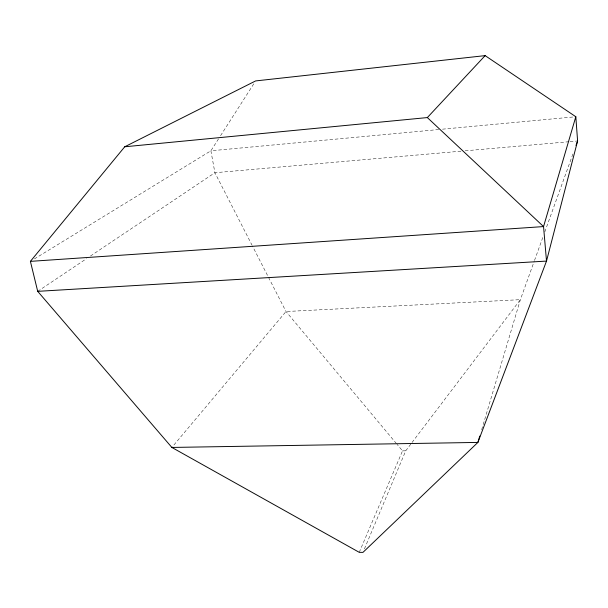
<?xml version="1.0" encoding="UTF-8"?>
<svg xmlns="http://www.w3.org/2000/svg" width="608" height="608" viewBox="0 0 608 608"><rect width="100%" height="100%" fill="white"/><g stroke="black" fill="none" stroke-linecap="round" stroke-linejoin="round"><path stroke-width="0.46" stroke-dasharray="3.04 2.28" d="M481.68 429.681L520.372 299.668L534.196 261.334M534.516 260.444L543.522 235.478M544.806 231.914L573.101 153.452M364.435 548.872L405.726 450.824L411.456 443.262M359.237 552.33L402.534 450.87L397.07 444.334M218.523 138.882L210.9 150.792L34.451 258.886M220.56 135.706L254.615 82.506M412.026 442.51L520.372 299.668L286.011 311.524L171.859 447.442M37.704 291.346L86.526 258.658M90.463 256.029L214.898 172.725L461.419 151.141M438.74 129.527L210.9 150.792L214.898 172.725L251.963 245.07M442.518 129.17L575.814 116.728M465.196 150.814L569.096 141.717M570.046 141.634L577.6 140.972M402.534 450.87L405.726 450.824M396.462 443.612L286.011 311.524L252.396 245.906"/><path stroke-width="0.91" d="M577.6 140.972L546.508 261.083L477.888 442.419L362.961 552.376L359.237 552.33L171.859 447.442L37.704 291.346L30.4 261.364L124.739 146.779L255.634 80.925L485.131 55.624L575.814 116.728L577.6 140.972L575.989 145.434M575.814 116.728L543.552 226.579L546.508 261.083L37.704 291.346M479.78 436.05L477.888 442.419L171.859 447.442M124.739 146.779L427.348 117.572L485.131 55.624M30.4 261.364L543.552 226.579L427.348 117.572"/></g></svg>
